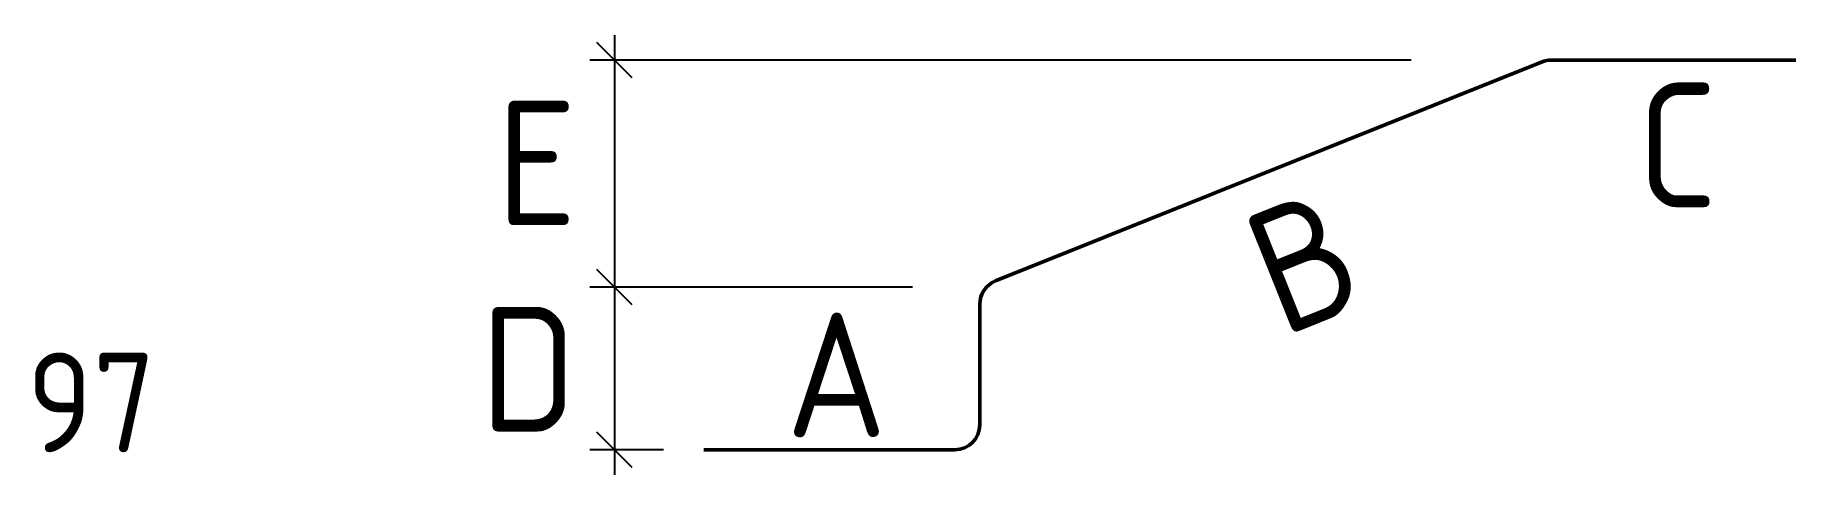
# Model space of a CAD drawing. Extents: x 238211 to 238564, y -41562 to -41474.
import ezdxf
from ezdxf.enums import TextEntityAlignment as Align

# ---------------------------------------------------------------- set-up
doc = ezdxf.new("R2010")
doc.units = 0
doc.layers.add('posedit.mtr.bar', color=7, linetype='Continuous', lineweight=50)
doc.layers.add('posedit.mtr.hidden', color=144, linetype='Continuous', plot=False)
doc.layers.add('posedit.mtr.lenght', color=183, linetype='Continuous')
doc.layers.add('posedit.mtr.text', color=3, linetype='Continuous')
doc.styles.add('posedit.ISOCPEUR', font='isocpeur.ttf', dxfattribs={"width": 0.9})

msp = doc.modelspace()

# ---------------------------------------------------------------- linework, layer by layer
at = {"layer": 'posedit.mtr.bar'}
msp.add_lwpolyline([(238344.94, -41557.16), (238395.33, -41557.15, 0.414175), (238400.33, -41552.15), (238400.33, -41527.93, -0.306503), (238403.47, -41523.29), (238513.11, -41479.35, -0.095577), (238514.97, -41478.99), (238564.01, -41478.99)], format="xyb", dxfattribs=at)
at = {"layer": 'posedit.mtr.lenght'}
for p, q in [((238327.08, -41473.99), (238327.08, -41529.54)), ((238330.61, -41482.52), (238323.54, -41475.45)), ((238486.88, -41478.99), (238322.08, -41478.99)), ((238327.08, -41519.54), (238327.08, -41562.16)), ((238330.61, -41528.08), (238323.54, -41521.01)), ((238330.61, -41528.08), (238323.54, -41521.01)), ((238386.86, -41524.54), (238322.08, -41524.54)), ((238330.61, -41560.7), (238323.54, -41553.63)), ((238336.86, -41557.16), (238322.08, -41557.16))]:
    msp.add_line(p, q, dxfattribs=at)

# ---------------------------------------------------------------- texts
at = {"layer": 'posedit.mtr.hidden', "style": 'posedit.ISOCPEUR', "width": 0.9}
msp.add_text('97', height=20, dxfattribs=at).set_placement((238209.18, -41557.64))
at = {"layer": 'posedit.mtr.text', "style": 'posedit.ISOCPEUR', "width": 0.9}
for tag, p in [('C', (238540.24, -41496.04)), ('A', (238371.57, -41542.11))]:
    msp.add_attdef(tag, text='', height=25, dxfattribs=at).set_placement(p, align=Align.MIDDLE_CENTER)
for tag, p in [('E', (238319.5, -41499.67)), ('D', (238319.5, -41540.98))]:
    msp.add_attdef(tag, text='', height=25, dxfattribs=at).set_placement(p, align=Align.MIDDLE_RIGHT)
msp.add_attdef('B', text='', height=25, rotation=21.8382, dxfattribs=at).set_placement((238465.28, -41519.48), align=Align.MIDDLE_CENTER)

doc.saveas('drawing.dxf')
